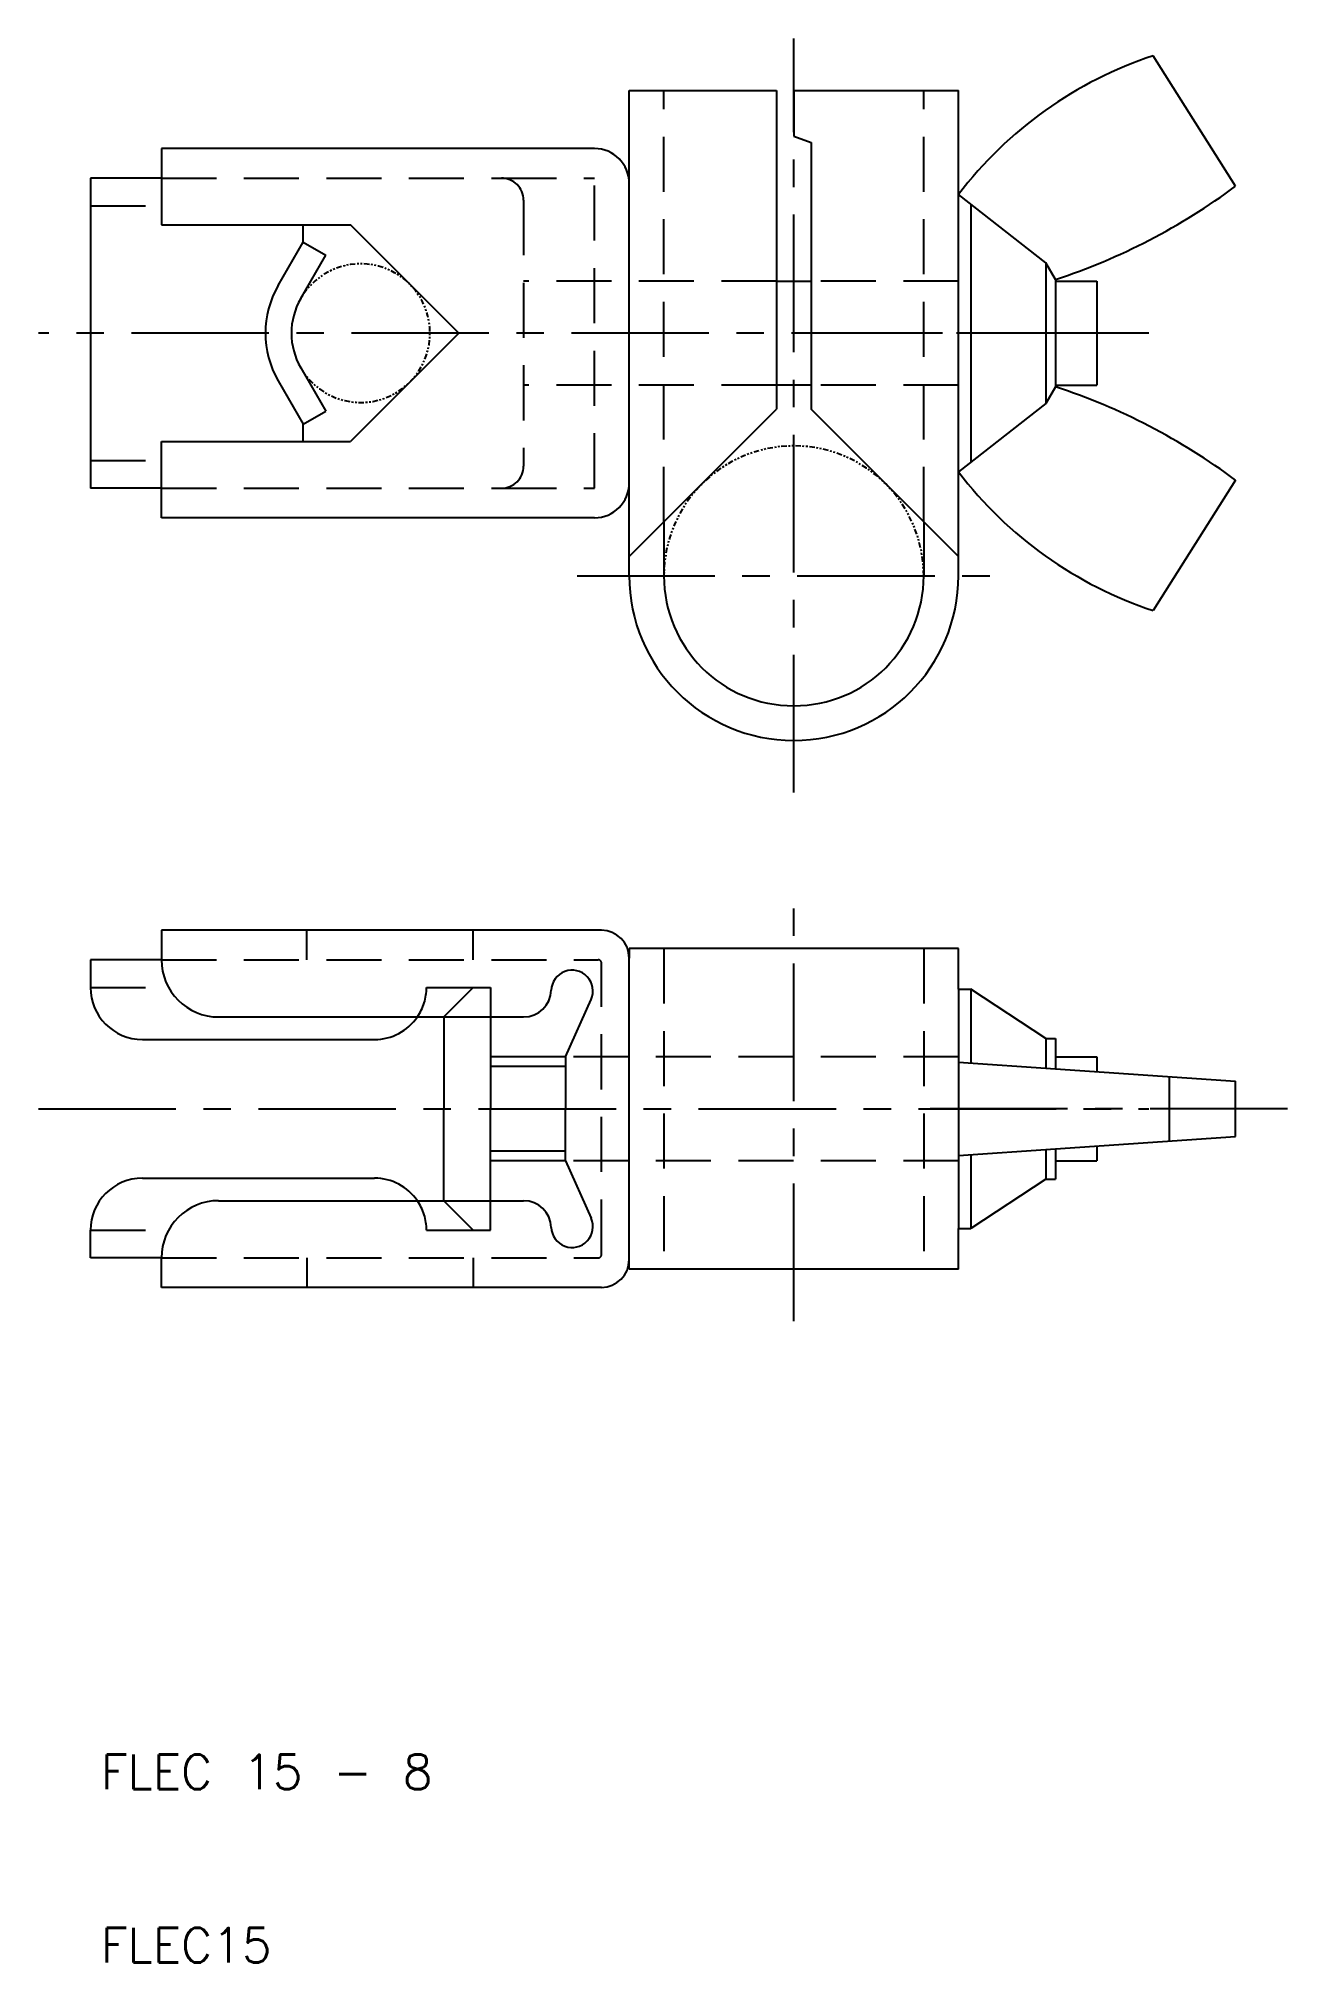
# Model space of a CAD drawing. Extents: x 6 to 78, y 10 to 121.
import ezdxf

# ---------------------------------------------------------------- set-up
doc = ezdxf.new("R2010")
doc.units = 0
doc.header["$LTSCALE"] = 0.25
for name, pattern in [('CENTER', [50.8, 31.75, -6.35, 6.35, -6.35]), ('DASHED', [19.05, 12.7, -6.35]), ('PHANTOM', [2.5, 1.25, -0.25, 0.25, -0.25, 0.25, -0.25])]:
    doc.linetypes.add(name, pattern=pattern)
doc.layers.get('0').update_dxf_attribs({"linetype": 'CONTINUOUS'})
doc.layers.add('CENTER', color=1, linetype='CENTER')
doc.styles.get("Standard").update_dxf_attribs({"font": 'txt.shx', "bigfont": 'extfont.shx'})

msp = doc.modelspace()

# ---------------------------------------------------------------- linework, layer by layer
for p, q in [((75.5, 112.480437), (70.744769, 120)), ((40.5, 118), (49, 118)), ((40.5, 112.65), (40.5, 118)), ((49, 118), (49, 99.606602)), ((50, 118), (50, 115.36397)), ((50, 118), (59.5, 118)), ((59.5, 112), (59.5, 118)), ((38.5, 114.65), (13.5, 114.65)), ((13.5, 114.65), (13.5, 112.95)), ((50, 115.36397), (51, 115)), ((51, 115), (51, 99.606602)), ((13.5, 112.95), (9.4, 112.95)), ((9.4, 112.95), (9.4, 95.05)), ((13.5, 112.95), (13.5, 110.25)), ((40.5, 95.35), (40.5, 112.65)), ((59.5, 96), (59.5, 112)), ((64.54, 108.064), (59.5, 112)), ((60.228, 111.431467), (60.228, 96.568533)), ((13.5, 110.25), (21.680236, 110.25)), ((21.680236, 109.25), (21.680236, 110.25)), ((21.680236, 110.25), (24.406854, 110.25)), ((30.656854, 104), (24.406854, 110.25)), ((20.23686, 106.75), (21.680236, 109.25)), ((21.680236, 109.25), (22.979274, 108.5)), ((21.53591, 106.000021), (22.979274, 108.5)), ((64.54, 108.064), (64.54, 99.936)), ((65.1, 107.093867), (64.54, 108.064)), ((49, 107), (51, 107)), ((65.1, 107.093867), (65.1, 100.906133)), ((65.1, 107), (67.5, 107)), ((67.5, 107), (67.5, 101)), ((30.656854, 104), (24.406854, 97.75)), ((20.236877, 101.249971), (21.680236, 98.750035)), ((21.53591, 101.999979), (22.97927, 99.500043)), ((51, 101), (49, 101)), ((64.54, 99.936), (59.5, 96)), ((65.1, 100.906133), (64.54, 99.936)), ((65.1, 101), (67.5, 101)), ((21.680236, 98.750035), (22.97927, 99.500043)), ((40.5, 91.106602), (49, 99.606602)), ((59.5, 91.106602), (51, 99.606602)), ((13.5, 97.75), (21.680236, 97.75)), ((13.5, 95.05), (13.5, 97.75)), ((21.680236, 97.75), (21.680236, 98.750035)), ((21.680236, 97.75), (24.406854, 97.75)), ((59.5, 90), (59.5, 96)), ((75.5, 95.519563), (70.744769, 88)), ((13.5, 95.05), (9.4, 95.05)), ((13.5, 93.35), (13.5, 95.05)), ((40.5, 90), (40.5, 95.35)), ((38.5, 93.35), (13.5, 93.35)), ((42.5, 93.106602), (42.5, 90)), ((57.5, 93.106602), (57.5, 90)), ((38.9, 69.55), (13.5, 69.55)), ((13.5, 69.55), (13.5, 67.85)), ((13.5, 67.85), (9.4, 67.85)), ((9.4, 67.85), (9.4, 66.25)), ((59.5, 68.5), (40.5, 68.5)), ((40.5, 68.5), (40.5, 67.95)), ((40.5, 50.55), (40.5, 67.95)), ((59.5, 66.15), (59.5, 68.5)), ((36.82, 62.25), (38.296046, 65.561448)), ((59.5, 66.15), (59.5, 52.35)), ((59.5, 66.15), (60.228, 66.15)), ((64.54, 63.314), (60.228, 66.15)), ((60.228, 66.15), (60.228, 61.888496)), ((16.8, 64.55), (34.401786, 64.55)), ((29.8, 64.55), (29.8, 59.25)), ((32.5, 64.55), (32.5, 59.25)), ((64.54, 63.314), (65.1, 63.314)), ((64.54, 63.314), (64.54, 61.59528)), ((65.1, 63.314), (65.1, 61.5572)), ((12.4, 63.25), (25.8, 63.25)), ((36.82, 62.25), (32.5, 62.25)), ((36.82, 62.25), (36.82, 59.25)), ((65.1, 62.25), (67.5, 62.25)), ((67.5, 62.25), (67.5, 61.394)), ((59.5, 61.938), (65.1, 61.5572)), ((65.1, 61.5572), (75.5, 60.85)), ((71.66, 61.11112), (71.66, 57.38888)), ((75.5, 57.65), (75.5, 60.85)), ((29.8, 53.95), (29.8, 59.25)), ((32.5, 53.95), (32.5, 59.25)), ((36.82, 56.25), (36.82, 59.25)), ((59.5, 56.562), (65.1, 56.9428)), ((60.228, 56.611504), (60.228, 52.35)), ((64.54, 56.90472), (64.54, 55.186)), ((65.1, 56.9428), (75.5, 57.65)), ((65.1, 56.9428), (65.1, 55.186)), ((67.5, 57.106), (67.5, 56.25)), ((36.82, 56.25), (32.5, 56.25)), ((36.82, 56.25), (38.296046, 52.938552)), ((65.1, 56.25), (67.5, 56.25)), ((12.4, 55.25), (25.8, 55.25)), ((64.54, 55.186), (60.228, 52.35)), ((64.54, 55.186), (65.1, 55.186)), ((16.8, 53.95), (34.401786, 53.95)), ((9.4, 50.65), (9.4, 52.25)), ((59.5, 50), (59.5, 52.35)), ((59.5, 52.35), (60.228, 52.35)), ((13.5, 50.65), (9.4, 50.65)), ((13.5, 48.95), (13.5, 50.65)), ((40.5, 50), (40.5, 50.55)), ((59.5, 50), (40.5, 50)), ((38.9, 48.95), (13.5, 48.95))]:
    msp.add_line(p, q)
at = {"color": 3, "linetype": 'DASHED'}
for p, q in [((42.5, 93.106602), (42.5, 118)), ((57.5, 93.106602), (57.5, 118)), ((13.5, 112.95), (33.12, 112.95)), ((33.12, 112.95), (38.5, 112.95)), ((38.5, 95.05), (38.5, 112.95)), ((9.4, 111.35), (13.5, 111.35)), ((34.4, 111.67), (34.4, 96.33)), ((49, 107), (34.4, 107)), ((59.5, 107), (51, 107)), ((49, 101), (34.4, 101)), ((59.5, 101), (51, 101)), ((9.4, 96.65), (13.5, 96.65)), ((13.5, 95.05), (33.12, 95.05)), ((33.12, 95.05), (38.5, 95.05)), ((21.9, 67.85), (21.9, 69.55)), ((31.5, 67.85), (31.5, 69.55)), ((13.5, 67.85), (38.7, 67.85)), ((42.5, 68.5), (42.5, 50)), ((57.5, 68.5), (57.5, 50)), ((38.9, 50.85), (38.9, 67.65)), ((9.4, 66.25), (13.913826, 66.25)), ((28.8, 66.25), (31.5, 66.25)), ((31.5, 66.25), (29.8, 64.55)), ((31.5, 66.25), (32.5, 66.25)), ((32.5, 66.25), (32.5, 64.55)), ((59.5, 62.25), (36.82, 62.25)), ((59.5, 56.25), (36.82, 56.25)), ((31.5, 52.25), (29.8, 53.95)), ((32.5, 52.25), (32.5, 53.95)), ((9.4, 52.25), (13.913826, 52.25)), ((28.8, 52.25), (31.5, 52.25)), ((31.5, 52.25), (32.5, 52.25)), ((13.5, 50.65), (38.7, 50.65)), ((21.9, 50.65), (21.9, 48.95)), ((31.5, 50.65), (31.5, 48.95))]:
    msp.add_line(p, q, dxfattribs=at)
at = {"color": 3}
for p, q in [((36.82, 61.7), (32.5, 61.7)), ((36.82, 56.8), (32.5, 56.8))]:
    msp.add_line(p, q, dxfattribs=at)
for centre, radius, start, end in [((78.06, 97.814937), 23.36, 108.249287, 142.609994), ((38.5, 112.65), 2, 0, 90), ((53.74, 141.76), 36.48, 288.143833, 306.619012), ((25, 104), 5.5, 150, 210.000344), ((25, 104), 4, 149.999656, 210.000344), ((53.74, 66.24), 36.48, 53.380988, 71.856167), ((78.06, 110.185063), 23.36, 217.390006, 251.750713), ((38.5, 95.35), 2, 270, 0), ((50, 90), 9.5, 180, 0), ((50, 90), 7.5, 180, 0), ((38.9, 67.95), 1.6, 0, 90), ((16.8, 67.85), 3.3, 180, 270), ((37.2, 66.05), 1.2, 335.975537, 177.953287), ((12.4, 66.25), 3, 180, 270), ((34.401786, 66.15), 1.6, 270, 357.953287), ((25.8, 66.25), 3, 270, 325.481892), ((12.4, 52.25), 3, 90, 180), ((25.8, 52.25), 3, 34.518108, 90), ((16.8, 50.65), 3.3, 90, 180), ((34.401786, 52.35), 1.6, 2.046713, 90), ((37.2, 52.45), 1.2, 182.046713, 24.024463), ((38.9, 50.55), 1.6, 270, 0)]:
    msp.add_arc(centre, radius, start, end)
at = {"color": 3, "linetype": 'DASHED'}
for centre, radius, start, end in [((33.12, 111.67), 1.28, 0, 90), ((33.12, 96.33), 1.28, 270, 0), ((38.7, 67.65), 0.2, 0, 90), ((25.8, 66.25), 3, 325.481892, 0), ((25.8, 52.25), 3, 0, 34.518108), ((38.7, 50.85), 0.2, 270, 0)]:
    msp.add_arc(centre, radius, start, end, dxfattribs=at)
at = {"color": 3, "linetype": 'PHANTOM'}
for centre, radius, start, end in [((25, 104), 4, 210.000344, 149.999656), ((50, 90), 7.5, 0, 180)]:
    msp.add_arc(centre, radius, start, end, dxfattribs=at)
at = {"layer": 'CENTER', "color": 1, "linetype": 'CENTER'}
for p, q in [((50, 77.5), (50, 121)), ((70.5, 104), (6.4, 104)), ((68.1, 104), (56.5, 104)), ((37.5, 90), (62.5, 90)), ((50, 47), (50, 71.5)), ((6.4, 59.25), (70.5, 59.25)), ((78.5, 59.25), (56.5, 59.25))]:
    msp.add_line(p, q, dxfattribs=at)

# ---------------------------------------------------------------- texts
for s, p in [('FLEC 15 - 8', (10, 20)), ('FLEC15', (10, 10))]:
    msp.add_text(s, height=2).set_placement(p)

doc.saveas('drawing.dxf')
